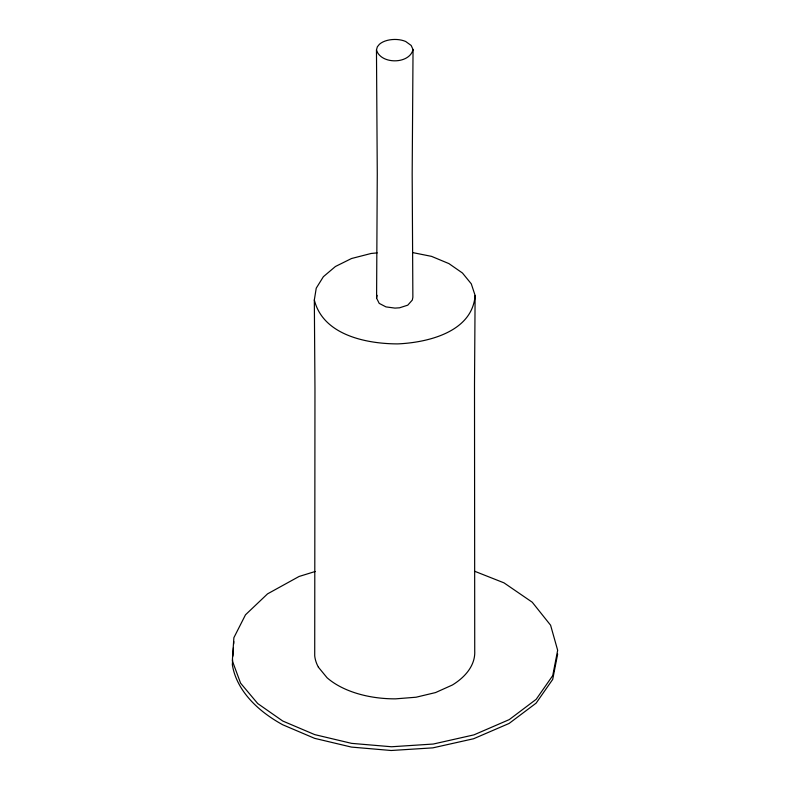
<?xml version="1.0" encoding="UTF-8"?>
<svg xmlns="http://www.w3.org/2000/svg" width="790" height="790" viewBox="0 0 790 790"><rect width="100%" height="100%" fill="white"/><g stroke="black" fill="none" stroke-linecap="round" stroke-linejoin="round"><path stroke-width="1.19" d="M376.583 298.116L377.274 174.116L376.465 49.958L377.324 46.847L379.427 44.26A18.229 10.527 0 0 1 392.166 39.569A18.091 10.448 0 0 1 405.665 41.475L411.165 45.455L413.042 49.573L412.173 173.998L412.864 297.267L412.321 300.052L407.778 305.157L399.552 307.804L394.97 308.1L385.974 306.895L379.21 303.38L376.583 298.116L377.126 295.322M413.239 252.701L431.538 256.365L448.927 263.603L462.446 273.004L471.284 283.827L475.116 295.46L474.504 384.355L474.731 651.227A82.19 47.449 0 0 1 452.374 685.009L435.567 692.563L416.073 697.224L395.622 698.844A81.074 46.807 0 0 1 327.06 677.751L318.41 667.204M232.665 659.848L232.349 664.716A164.044 94.711 0 0 0 282.711 724.756L314.618 738.344L351.412 747.083L391.198 750.5L432.821 747.863L473.595 738.749L509.076 723.462L536.134 703.13L552.714 679.39L557.661 654.011M232.892 656.204L233.435 647.691M233.672 644.048L233.83 641.618M413.042 49.573C409.408 64.464 380.652 64.563 376.465 49.958M318.41 667.204A81.054 46.798 0 0 1 314.716 655.799L314.963 388.532L314.331 299.963L316.237 288.182L323.377 276.697L335.434 266.497L351.54 258.508L371.142 253.472L377.176 252.889M475.116 295.46C472.341 332.007 427.844 342.554 397.745 343.897C366.55 343.848 323.041 335.187 314.331 299.963M315.151 571.506L299.074 576.473L267.534 593.873L245.493 614.808L233.88 637.688L232.339 660.855L240.585 683.153L257.718 703.554L282.741 721.023L314.716 734.611L351.639 743.37L391.524 746.757L433.246 744.042L473.921 734.878L509.274 719.601L536.173 699.328L552.733 675.588L557.661 650.279L550.591 625.206L532.243 602.217L503.981 582.852L474.504 571.2"/></g></svg>
